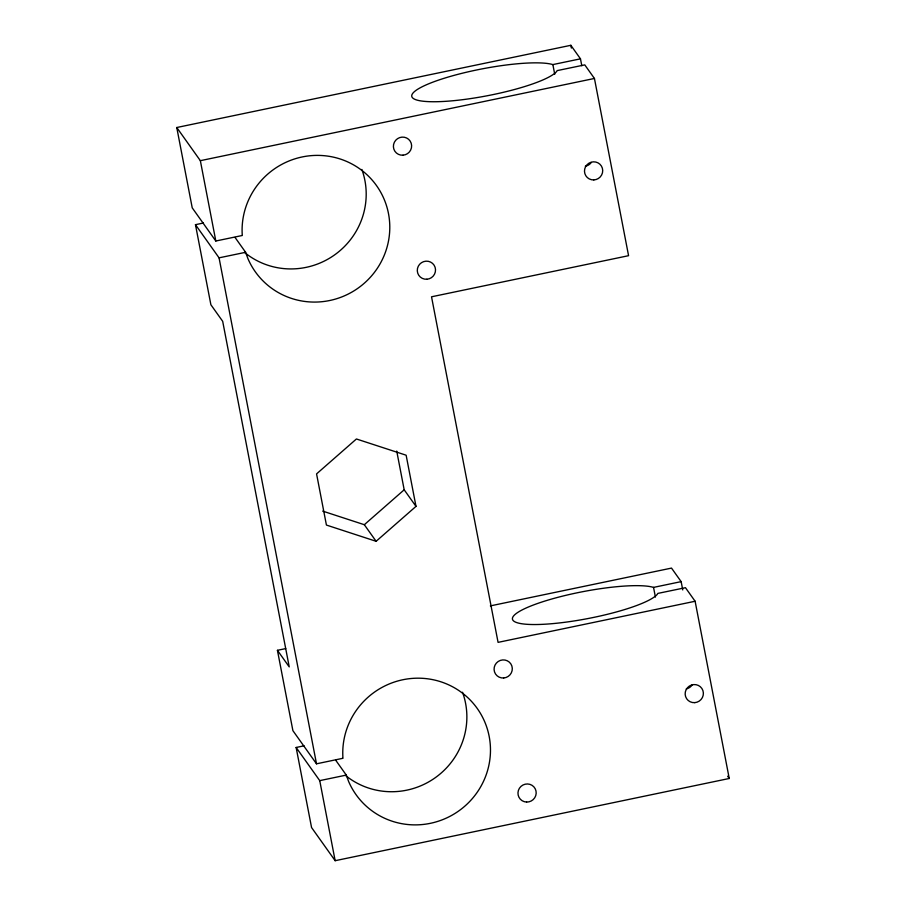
<?xml version="1.0" encoding="UTF-8"?>
<svg xmlns="http://www.w3.org/2000/svg" width="906" height="906" viewBox="0 0 906 906"><rect width="100%" height="100%" fill="white"/><g stroke="black" fill="none" stroke-linecap="round" stroke-linejoin="round"><path stroke-width="1.36" d="M322.683 511.109L364.325 524.71L404.189 489.795L396.726 451.075M376.126 541.29L415.99 506.375L406.137 455.208L356.42 438.98L316.568 473.895L326.42 525.061L376.126 541.29L364.325 524.71M235.039 237.429L245.617 252.298L247.938 258.663A74.36 72.831 -35.4 0 0 369.535 278.142A74.36 72.831 -35.4 0 0 341.075 159.286A74.36 72.831 -35.4 0 0 242.242 234.869L242.31 235.481L215.821 241.007L192.231 207.848L176.761 127.519L570.848 45.3L580.474 58.833L581.799 65.753M304.11 745.819L296.137 747.473L311.562 827.54L335.152 860.7L729.239 778.481L695.117 601.256L498.074 642.365L431.528 296.794L628.571 255.685L594.438 78.46L584.778 64.881L557.156 70.611L556.556 71.574A74.36 13.681 -10.9 0 1 448.108 101.155A74.36 13.681 -10.9 0 1 437.258 80.555A74.36 13.681 -10.9 0 1 552.864 64.586L580.474 58.833M176.761 127.519L200.351 160.679L594.438 78.46M285.73 648.594L277.429 650.315L289.229 666.895L222.683 321.324L210.883 304.744L195.47 224.677L203.431 223.012M195.47 224.677L219.059 257.836L245.617 252.298M490.373 605.888L671.516 568.096L681.142 581.629L682.75 589.942M695.117 601.256L685.457 587.688L657.835 593.407L657.224 594.381A74.36 13.681 -10.9 0 1 548.787 623.951A74.36 13.681 -10.9 0 1 537.938 603.351A74.36 13.681 -10.9 0 1 653.543 587.394L681.142 581.629M277.429 650.315L292.898 730.655L316.5 763.815L342.989 758.277L342.91 757.665A74.36 72.831 -35.4 0 1 441.743 682.082A74.36 72.831 -35.4 0 1 470.214 800.949A74.36 72.831 -35.4 0 1 348.617 781.47L346.296 775.094L335.718 760.236M296.137 747.473L319.739 780.632L346.296 775.094M727.631 776.216L729.239 778.481M404.189 489.795L415.99 506.375M570.848 45.3L571.38 48.075M552.864 64.586L554.732 74.281M653.543 587.394L655.412 597.077M200.351 160.679L215.821 241.007M219.059 257.836L316.5 763.815M319.739 780.632L335.152 860.7M462.524 692.241A74.36 72.831 -35.4 0 1 435.106 777.824A74.36 72.831 -35.4 0 1 345.299 775.276M692.139 684.959A9.185 8.992 -33.6 0 1 686.295 688.877M591.301 162.48A9.185 8.992 -33.6 0 1 585.344 166.194M361.856 169.445A74.36 72.831 -35.4 0 1 334.439 255.016A74.36 72.831 -35.4 0 1 244.62 252.48M694.789 702.637A9.185 8.992 -35.4 0 0 701.89 688.492A9.185 8.992 -35.4 0 0 686.125 689.692A9.185 8.992 -35.4 0 0 694.789 702.637M593.826 179.92A9.185 8.992 -35.4 0 0 601.38 166.002A9.185 8.992 -35.4 0 0 585.593 166.704A9.185 8.992 -35.4 0 0 593.826 179.92M403.034 155.186A9.185 8.992 -35.4 0 0 410.135 141.03A9.185 8.992 -35.4 0 0 394.37 142.242A9.185 8.992 -35.4 0 0 403.034 155.186M426.862 279.241A9.185 8.992 -35.4 0 0 434.065 265.141A9.185 8.992 -35.4 0 0 418.289 266.239A9.185 8.992 -35.4 0 0 426.862 279.241M503.713 677.982A9.185 8.992 -35.4 0 0 510.814 663.838A9.185 8.992 -35.4 0 0 495.05 665.038A9.185 8.992 -35.4 0 0 503.713 677.982M526.59 802.059A9.185 8.992 -35.4 0 0 535.208 788.752A9.185 8.992 -35.4 0 0 519.444 788.209A9.185 8.992 -35.4 0 0 526.59 802.059"/></g></svg>
